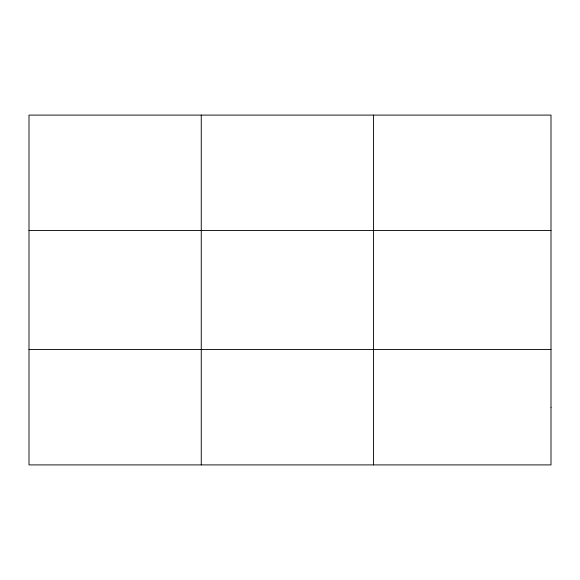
<?xml version="1.0" encoding="UTF-8"?>
<svg xmlns="http://www.w3.org/2000/svg" width="580" height="580" viewBox="0 0 580 580"><rect width="100%" height="100%" fill="white"/><g stroke="black" fill="none" stroke-linecap="round" stroke-linejoin="round"><path stroke-width="0.87" d="M201.26 115.094L201.26 464.906M373.52 115.094L373.52 464.906M29 230.536L551 230.536M29 349.464L551 349.464M551 407.189L551 464.906L29 464.906L29 115.094L551 115.094L551 407.189"/></g></svg>
